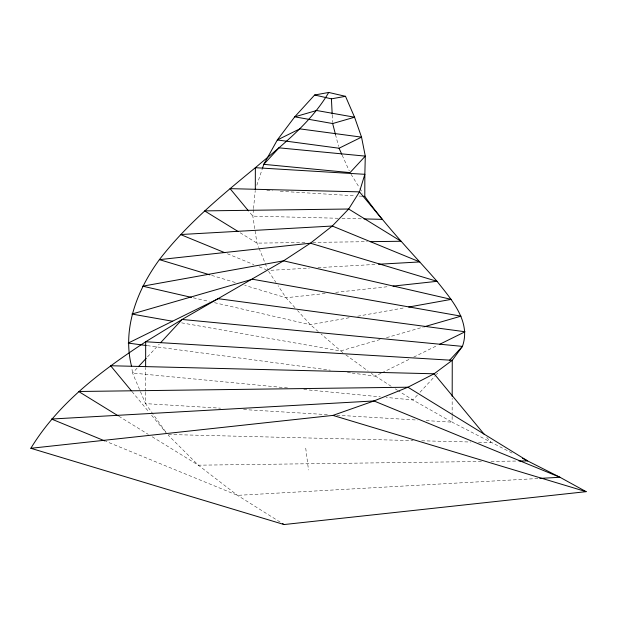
<?xml version="1.0" encoding="UTF-8"?>
<svg xmlns="http://www.w3.org/2000/svg" width="617" height="617" viewBox="0 0 617 617"><rect width="100%" height="100%" fill="white"/><g stroke="black" fill="none" stroke-linecap="round" stroke-linejoin="round"><path stroke-width="0.46" stroke-dasharray="3.08 2.31" d="M145.573 392.211L145.55 403.634L166.413 432.933M145.573 391.263L145.627 367.462M452.138 416.452L452.122 422.167L514.007 454.066M452.138 415.503L452.176 398.366M253.448 209.549L252.823 216.135L256.973 243.129L258.754 247.533M253.533 208.608L255.222 190.73M256.826 185.239L262.271 168.873M137.105 368.118L132.539 373.054L145.55 403.634L220.508 408.169M147.54 356.834L159.279 344.139M417.439 395.042L412.873 399.978L386.088 397.402M420.046 392.219L435.695 375.298M436.35 374.588L437.654 373.185M381.105 373.2L375.105 376.154L352.23 373.092M381.962 372.776L410.243 358.816M413.675 357.127L436.813 345.713M380.041 339.543L340.484 350.973L181.221 322.776M386.481 337.676L423.285 327.049M349.16 317.747L310.405 324.727L213.914 302.546M357.667 316.22L404.922 307.713M325.19 293.499L286.003 297.764L244.71 285.332M335.71 292.358L389.234 286.527M270.932 270.285L309.348 268.133M317.994 267.647L375.622 264.415M537.893 478.514L237.491 495.351L105.777 441.309M304.991 242.504L256.973 243.129L238.972 232.046M312.672 242.404L367.423 241.687M481.407 461.508L198.327 465.187L151.597 436.42M491.039 461.385L517.031 461.046M338.139 218.256L252.823 216.135L248.636 211.076M341.972 218.356L362.102 218.858M168.472 434.499L413.035 440.584M421.696 440.793L470.802 442.019M478.507 442.212L491.024 442.52L486.736 437.345M266.837 190.483L272.598 190.83M280.28 191.293L355.199 195.828M359.04 196.059L361.917 196.229M243.576 409.557L329.108 414.732M336.797 415.195L417.524 420.077M426.177 420.601L452.122 422.167L412.873 399.978L398.412 390.854M287.537 387.939L132.539 373.054L131.73 367.439M303.803 389.504L380.342 396.854M147.278 345.643L330.303 370.154M347.464 372.452L351.274 372.969M193.306 297.803L209.232 301.466M211.677 275.383L236.45 282.848M227.38 253.757L253.903 264.647M259.209 266.822L266.282 269.722M118.803 416.228L148.319 434.399M280.072 522.028L237.491 495.351L198.327 465.187L168.179 435.147M391.178 386.296L371.257 373.362M395.196 388.826L397.61 390.345M342.79 352.646L321.148 334.098M345.867 354.891L368.179 371.118M318.279 331.599L310.405 324.727L297.564 310.536M294.988 307.698L286.003 297.764L278.082 285.71M132.023 391.61L149.16 412.303M151.605 415.264L166.289 432.995M268.572 271.249L275.969 282.501M351.027 174.202L359.387 187.684M359.881 188.478L362.835 193.237M342.188 155.199L349.261 170.87M259.117 248.412L267.693 269.567M335.494 134.521L338.571 146.406M305.731 448.15L308.5 469.977M332.224 115.001L332.609 122.598"/><path stroke-width="0.93" d="M145.627 366.513L145.681 341.764L182.1 319.459L283.55 260.829L310.413 243.198L332.278 226.03L348.674 209.016L359.472 191.864L364.848 174.31L365.295 156.124L361.539 137.136L354.567 117.215L345.505 96.314L328.73 92.457L314.647 94.995L294.733 116.837L277.326 139.966L263.791 164.33L262.58 167.971M255.307 189.789L255.361 167.693C282.069 145.08 310.744 123.107 328.73 92.457M452.184 396.469L452.261 360.297L145.681 341.764C101.905 370.478 58.438 402.816 30.85 448.289L332.91 415.403L373.971 400.957L407.93 387.214L434.121 373.786L452.261 360.297L462.434 346.384C471.311 321.426 451.336 299.484 437.029 281.321C412.549 253.363 386.373 226.778 364.801 196.407L364.848 174.31L255.361 167.693C221.102 195.82 186.581 224.333 159.379 259.641C137.136 289.99 122.004 328.714 131.598 366.498M138.409 366.706L146.237 358.246M160.582 342.736L182.1 319.459L462.434 346.384L449.392 360.49M339.049 148.234L361.539 137.136L299.816 128.868L277.326 139.966L339.049 148.234L341.795 154.327M439.381 344.44L465.095 331.753L218.194 298.69L128.213 343.091L146.329 345.52M332.656 123.547L354.567 117.215L316.644 110.505L294.733 116.837L332.656 123.547L335.494 134.521M424.211 326.779L461.015 316.151L252.453 279.231L131.922 314.053L172.683 321.264M314.647 94.995L331.422 98.851L345.505 96.314M408.701 307.035L451.235 299.376L283.55 260.829L142.712 286.18L191.432 297.379M393.06 286.111L437.029 281.321L310.413 243.198L159.379 259.641L209.842 274.835M30.85 448.289L284.09 524.543L586.15 491.664L559.966 477.273L522.514 458.338M378.499 264.253L419.799 261.94L332.278 226.03L180.519 234.537L224.727 252.669M539.813 478.406L559.966 477.273L373.971 400.957L51.496 419.036L104.89 440.947M370.3 241.656L401.035 241.255L348.674 209.016L204.605 210.883L238.154 231.537M518.959 461.015L527.628 460.907L407.93 387.214L78.637 391.494L117.986 415.727M364.015 218.904L382.232 219.359L359.472 191.864L230.064 188.648L248.034 210.351M362.881 196.291L364.801 196.407M332.91 415.403L586.15 491.664M282.478 523.532L284.09 524.543M484.291 434.391L434.121 373.786L110.613 365.742L131.413 390.87M331.422 98.851L332.177 114.045M279.038 147.841L263.791 164.33L350.047 172.613L365.295 156.124L279.038 147.841"/></g></svg>
